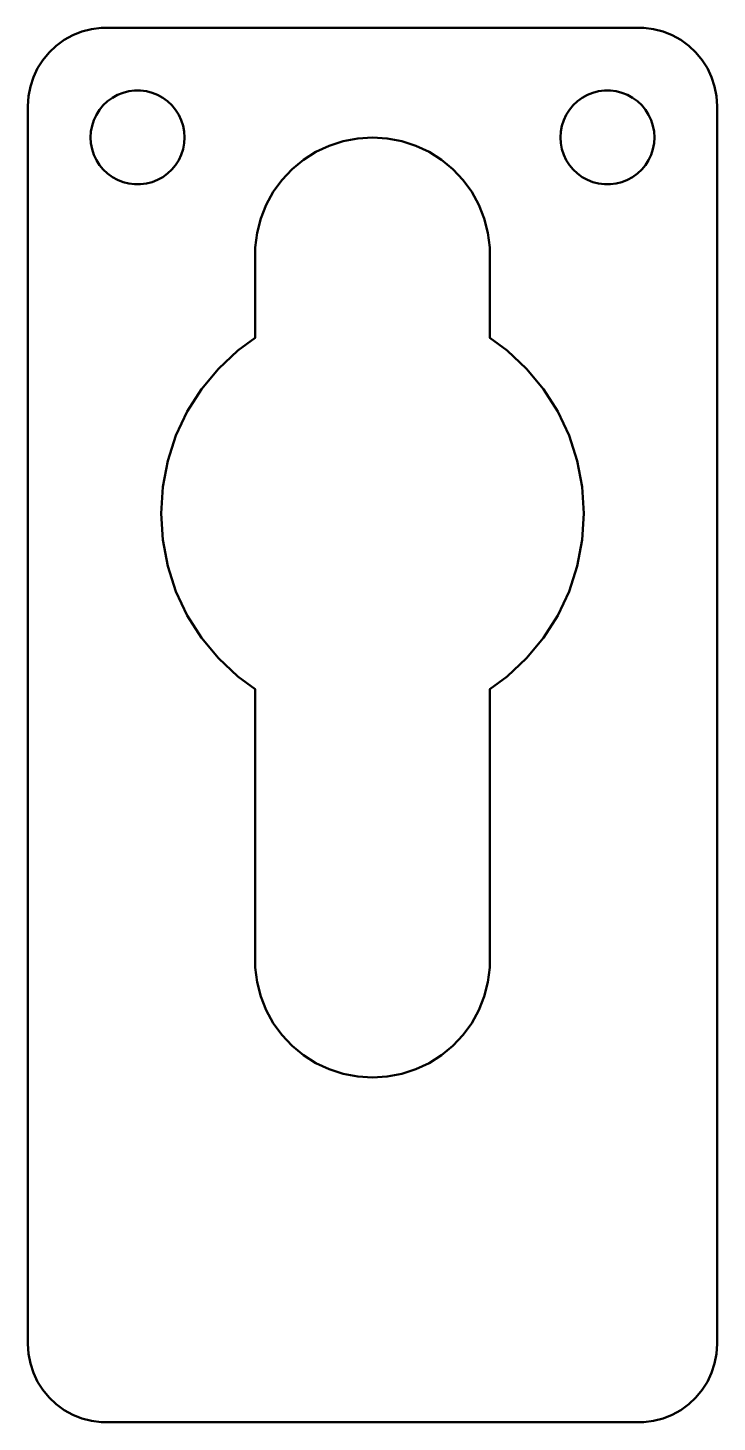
# Model space of a CAD drawing. Header units: centimetres. Extents: x -2.2 to 2.2, y -4.45 to 4.45.
import ezdxf

# ---------------------------------------------------------------- set-up
doc = ezdxf.new("R2010")
doc.units = ezdxf.units.CM
doc.header["$MEASUREMENT"] = 0
doc.layers.add('Layer 1', color=7, linetype='Continuous')

msp = doc.modelspace()

# ---------------------------------------------------------------- linework, layer by layer
at = {"layer": 'Layer 1', "lineweight": 50}
for points, knots in [([(1.79369, -4.44114), (1.79369, -4.44114), (1.85451, -4.42553), (1.85451, -4.42553), (1.85451, -4.42553), (1.85451, -4.42553), (1.91289, -4.40241), (1.91289, -4.40241), (1.91289, -4.40241), (1.91289, -4.40241), (1.96791, -4.37216), (1.96791, -4.37216), (1.96791, -4.37216), (1.96791, -4.37216), (2.01871, -4.33526), (2.01871, -4.33526), (2.01871, -4.33526), (2.01871, -4.33526), (2.06448, -4.29227), (2.06448, -4.29227), (2.06448, -4.29227), (2.06448, -4.29227), (2.10451, -4.24389), (2.10451, -4.24389), (2.10451, -4.24389), (2.10451, -4.24389), (2.13815, -4.19088), (2.13815, -4.19088), (2.13815, -4.19088), (2.13815, -4.19088), (2.16489, -4.13406), (2.16489, -4.13406), (2.16489, -4.13406), (2.16489, -4.13406), (2.18429, -4.07434), (2.18429, -4.07434), (2.18429, -4.07434), (2.18429, -4.07434), (2.19606, -4.01267), (2.19606, -4.01267), (2.19606, -4.01267), (2.19606, -4.01267), (2.2, -3.95), (2.2, -3.95), (2.2, -3.95), (2.2, -3.95), (2.2, 3.95), (2.2, 3.95), (2.2, 3.95), (2.2, 3.95), (2.19606, 4.0127), (2.19606, 4.0127), (2.19606, 4.0127), (2.19606, 4.0127), (2.18429, 4.0743), (2.18429, 4.0743), (2.18429, 4.0743), (2.18429, 4.0743), (2.16489, 4.1341), (2.16489, 4.1341), (2.16489, 4.1341), (2.16489, 4.1341), (2.13815, 4.1909), (2.13815, 4.1909), (2.13815, 4.1909), (2.13815, 4.1909), (2.10451, 4.2439), (2.10451, 4.2439), (2.10451, 4.2439), (2.10451, 4.2439), (2.06448, 4.2923), (2.06448, 4.2923), (2.06448, 4.2923), (2.06448, 4.2923), (2.01871, 4.3353), (2.01871, 4.3353), (2.01871, 4.3353), (2.01871, 4.3353), (1.96791, 4.3722), (1.96791, 4.3722), (1.96791, 4.3722), (1.96791, 4.3722), (1.91289, 4.4024), (1.91289, 4.4024), (1.91289, 4.4024), (1.91289, 4.4024), (1.85451, 4.4255), (1.85451, 4.4255), (1.85451, 4.4255), (1.85451, 4.4255), (1.79369, 4.4411), (1.79369, 4.4411), (1.79369, 4.4411), (1.79369, 4.4411), (1.73139, 4.449), (1.73139, 4.449), (1.73139, 4.449), (1.73139, 4.449), (-1.73139, 4.449), (-1.73139, 4.449), (-1.73139, 4.449), (-1.73139, 4.449), (-1.79369, 4.4411), (-1.79369, 4.4411), (-1.79369, 4.4411), (-1.79369, 4.4411), (-1.85451, 4.4255), (-1.85451, 4.4255), (-1.85451, 4.4255), (-1.85451, 4.4255), (-1.91289, 4.4024), (-1.91289, 4.4024), (-1.91289, 4.4024), (-1.91289, 4.4024), (-1.96791, 4.3722), (-1.96791, 4.3722), (-1.96791, 4.3722), (-1.96791, 4.3722), (-2.01871, 4.3353), (-2.01871, 4.3353), (-2.01871, 4.3353), (-2.01871, 4.3353), (-2.06448, 4.2923), (-2.06448, 4.2923), (-2.06448, 4.2923), (-2.06448, 4.2923), (-2.10451, 4.2439), (-2.10451, 4.2439), (-2.10451, 4.2439), (-2.10451, 4.2439), (-2.13815, 4.1909), (-2.13815, 4.1909), (-2.13815, 4.1909), (-2.13815, 4.1909), (-2.16489, 4.1341), (-2.16489, 4.1341), (-2.16489, 4.1341), (-2.16489, 4.1341), (-2.18429, 4.0743), (-2.18429, 4.0743), (-2.18429, 4.0743), (-2.18429, 4.0743), (-2.19606, 4.0127), (-2.19606, 4.0127), (-2.19606, 4.0127), (-2.19606, 4.0127), (-2.2, 3.95), (-2.2, 3.95), (-2.2, 3.95), (-2.2, 3.95), (-2.2, -3.95), (-2.2, -3.95), (-2.2, -3.95), (-2.2, -3.95), (-2.19606, -4.01267), (-2.19606, -4.01267), (-2.19606, -4.01267), (-2.19606, -4.01267), (-2.18429, -4.07434), (-2.18429, -4.07434), (-2.18429, -4.07434), (-2.18429, -4.07434), (-2.16489, -4.13406), (-2.16489, -4.13406), (-2.16489, -4.13406), (-2.16489, -4.13406), (-2.13815, -4.19088), (-2.13815, -4.19088), (-2.13815, -4.19088), (-2.13815, -4.19088), (-2.10451, -4.24389), (-2.10451, -4.24389), (-2.10451, -4.24389), (-2.10451, -4.24389), (-2.06448, -4.29227), (-2.06448, -4.29227), (-2.06448, -4.29227), (-2.06448, -4.29227), (-2.01871, -4.33526), (-2.01871, -4.33526), (-2.01871, -4.33526), (-2.01871, -4.33526), (-1.96791, -4.37216), (-1.96791, -4.37216), (-1.96791, -4.37216), (-1.96791, -4.37216), (-1.91289, -4.40241), (-1.91289, -4.40241), (-1.91289, -4.40241), (-1.91289, -4.40241), (-1.85451, -4.42553), (-1.85451, -4.42553), (-1.85451, -4.42553), (-1.85451, -4.42553), (-1.79369, -4.44114), (-1.79369, -4.44114), (-1.79369, -4.44114), (-1.79369, -4.44114), (-1.73139, -4.44901), (-1.73139, -4.44901), (-1.73139, -4.44901), (-1.73139, -4.44901), (1.73139, -4.44901), (1.73139, -4.44901), (1.73139, -4.44901), (1.73139, -4.44901), (1.79369, -4.44114), (1.79369, -4.44114)], [0, 0, 0, 0, 0.0188679, 0.0188679, 0.0188679, 0.0188679, 0.0377358, 0.0377358, 0.0377358, 0.0377358, 0.0566038, 0.0566038, 0.0566038, 0.0566038, 0.0754717, 0.0754717, 0.0754717, 0.0754717, 0.0943396, 0.0943396, 0.0943396, 0.0943396, 0.1132075, 0.1132075, 0.1132075, 0.1132075, 0.1320755, 0.1320755, 0.1320755, 0.1320755, 0.1509434, 0.1509434, 0.1509434, 0.1509434, 0.1698113, 0.1698113, 0.1698113, 0.1698113, 0.1886792, 0.1886792, 0.1886792, 0.1886792, 0.2075472, 0.2075472, 0.2075472, 0.2075472, 0.2264151, 0.2264151, 0.2264151, 0.2264151, 0.245283, 0.245283, 0.245283, 0.245283, 0.2641509, 0.2641509, 0.2641509, 0.2641509, 0.2830189, 0.2830189, 0.2830189, 0.2830189, 0.3018868, 0.3018868, 0.3018868, 0.3018868, 0.3207547, 0.3207547, 0.3207547, 0.3207547, 0.3396226, 0.3396226, 0.3396226, 0.3396226, 0.3584906, 0.3584906, 0.3584906, 0.3584906, 0.3773585, 0.3773585, 0.3773585, 0.3773585, 0.3962264, 0.3962264, 0.3962264, 0.3962264, 0.4150943, 0.4150943, 0.4150943, 0.4150943, 0.4339623, 0.4339623, 0.4339623, 0.4339623, 0.4528302, 0.4528302, 0.4528302, 0.4528302, 0.4716981, 0.4716981, 0.4716981, 0.4716981, 0.490566, 0.490566, 0.490566, 0.490566, 0.509434, 0.509434, 0.509434, 0.509434, 0.5283019, 0.5283019, 0.5283019, 0.5283019, 0.5471698, 0.5471698, 0.5471698, 0.5471698, 0.5660377, 0.5660377, 0.5660377, 0.5660377, 0.5849057, 0.5849057, 0.5849057, 0.5849057, 0.6037736, 0.6037736, 0.6037736, 0.6037736, 0.6226415, 0.6226415, 0.6226415, 0.6226415, 0.6415094, 0.6415094, 0.6415094, 0.6415094, 0.6603774, 0.6603774, 0.6603774, 0.6603774, 0.6792453, 0.6792453, 0.6792453, 0.6792453, 0.6981132, 0.6981132, 0.6981132, 0.6981132, 0.7169811, 0.7169811, 0.7169811, 0.7169811, 0.7358491, 0.7358491, 0.7358491, 0.7358491, 0.754717, 0.754717, 0.754717, 0.754717, 0.7735849, 0.7735849, 0.7735849, 0.7735849, 0.7924528, 0.7924528, 0.7924528, 0.7924528, 0.8113208, 0.8113208, 0.8113208, 0.8113208, 0.8301887, 0.8301887, 0.8301887, 0.8301887, 0.8490566, 0.8490566, 0.8490566, 0.8490566, 0.8679245, 0.8679245, 0.8679245, 0.8679245, 0.8867925, 0.8867925, 0.8867925, 0.8867925, 0.9056604, 0.9056604, 0.9056604, 0.9056604, 0.9245283, 0.9245283, 0.9245283, 0.9245283, 0.9433962, 0.9433962, 0.9433962, 0.9433962, 0.9622642, 0.9622642, 0.9622642, 0.9622642, 1, 1, 1, 1]), ([(-1.51884, 3.4506), (-1.51884, 3.4506), (-1.55621, 3.4553), (-1.55621, 3.4553), (-1.55621, 3.4553), (-1.55621, 3.4553), (-1.5927, 3.4647), (-1.5927, 3.4647), (-1.5927, 3.4647), (-1.5927, 3.4647), (-1.62773, 3.4786), (-1.62773, 3.4786), (-1.62773, 3.4786), (-1.62773, 3.4786), (-1.66075, 3.4967), (-1.66075, 3.4967), (-1.66075, 3.4967), (-1.66075, 3.4967), (-1.69123, 3.5188), (-1.69123, 3.5188), (-1.69123, 3.5188), (-1.69123, 3.5188), (-1.71869, 3.5446), (-1.71869, 3.5446), (-1.71869, 3.5446), (-1.71869, 3.5446), (-1.7427, 3.5737), (-1.7427, 3.5737), (-1.7427, 3.5737), (-1.7427, 3.5737), (-1.76289, 3.6055), (-1.76289, 3.6055), (-1.76289, 3.6055), (-1.76289, 3.6055), (-1.77893, 3.6396), (-1.77893, 3.6396), (-1.77893, 3.6396), (-1.77893, 3.6396), (-1.79057, 3.6754), (-1.79057, 3.6754), (-1.79057, 3.6754), (-1.79057, 3.6754), (-1.79763, 3.7124), (-1.79763, 3.7124), (-1.79763, 3.7124), (-1.79763, 3.7124), (-1.8, 3.75), (-1.8, 3.75), (-1.8, 3.75), (-1.8, 3.75), (-1.79763, 3.7876), (-1.79763, 3.7876), (-1.79763, 3.7876), (-1.79763, 3.7876), (-1.79057, 3.8246), (-1.79057, 3.8246), (-1.79057, 3.8246), (-1.79057, 3.8246), (-1.77893, 3.8604), (-1.77893, 3.8604), (-1.77893, 3.8604), (-1.77893, 3.8604), (-1.76289, 3.8945), (-1.76289, 3.8945), (-1.76289, 3.8945), (-1.76289, 3.8945), (-1.7427, 3.9263), (-1.7427, 3.9263), (-1.7427, 3.9263), (-1.7427, 3.9263), (-1.71869, 3.9554), (-1.71869, 3.9554), (-1.71869, 3.9554), (-1.71869, 3.9554), (-1.69123, 3.9812), (-1.69123, 3.9812), (-1.69123, 3.9812), (-1.69123, 3.9812), (-1.66075, 4.0033), (-1.66075, 4.0033), (-1.66075, 4.0033), (-1.66075, 4.0033), (-1.62773, 4.0214), (-1.62773, 4.0214), (-1.62773, 4.0214), (-1.62773, 4.0214), (-1.5927, 4.0353), (-1.5927, 4.0353), (-1.5927, 4.0353), (-1.5927, 4.0353), (-1.55621, 4.0447), (-1.55621, 4.0447), (-1.55621, 4.0447), (-1.55621, 4.0447), (-1.51884, 4.0494), (-1.51884, 4.0494), (-1.51884, 4.0494), (-1.51884, 4.0494), (-1.48116, 4.0494), (-1.48116, 4.0494), (-1.48116, 4.0494), (-1.48116, 4.0494), (-1.44379, 4.0447), (-1.44379, 4.0447), (-1.44379, 4.0447), (-1.44379, 4.0447), (-1.40729, 4.0353), (-1.40729, 4.0353), (-1.40729, 4.0353), (-1.40729, 4.0353), (-1.37227, 4.0214), (-1.37227, 4.0214), (-1.37227, 4.0214), (-1.37227, 4.0214), (-1.33925, 4.0033), (-1.33925, 4.0033), (-1.33925, 4.0033), (-1.33925, 4.0033), (-1.30877, 3.9812), (-1.30877, 3.9812), (-1.30877, 3.9812), (-1.30877, 3.9812), (-1.28131, 3.9554), (-1.28131, 3.9554), (-1.28131, 3.9554), (-1.28131, 3.9554), (-1.25729, 3.9263), (-1.25729, 3.9263), (-1.25729, 3.9263), (-1.25729, 3.9263), (-1.23711, 3.8945), (-1.23711, 3.8945), (-1.23711, 3.8945), (-1.23711, 3.8945), (-1.22107, 3.8604), (-1.22107, 3.8604), (-1.22107, 3.8604), (-1.22107, 3.8604), (-1.20942, 3.8246), (-1.20942, 3.8246), (-1.20942, 3.8246), (-1.20942, 3.8246), (-1.20237, 3.7876), (-1.20237, 3.7876), (-1.20237, 3.7876), (-1.20237, 3.7876), (-1.2, 3.75), (-1.2, 3.75), (-1.2, 3.75), (-1.2, 3.75), (-1.20237, 3.7124), (-1.20237, 3.7124), (-1.20237, 3.7124), (-1.20237, 3.7124), (-1.20942, 3.6754), (-1.20942, 3.6754), (-1.20942, 3.6754), (-1.20942, 3.6754), (-1.22107, 3.6396), (-1.22107, 3.6396), (-1.22107, 3.6396), (-1.22107, 3.6396), (-1.23711, 3.6055), (-1.23711, 3.6055), (-1.23711, 3.6055), (-1.23711, 3.6055), (-1.25729, 3.5737), (-1.25729, 3.5737), (-1.25729, 3.5737), (-1.25729, 3.5737), (-1.28131, 3.5446), (-1.28131, 3.5446), (-1.28131, 3.5446), (-1.28131, 3.5446), (-1.30877, 3.5188), (-1.30877, 3.5188), (-1.30877, 3.5188), (-1.30877, 3.5188), (-1.33925, 3.4967), (-1.33925, 3.4967), (-1.33925, 3.4967), (-1.33925, 3.4967), (-1.37227, 3.4786), (-1.37227, 3.4786), (-1.37227, 3.4786), (-1.37227, 3.4786), (-1.40729, 3.4647), (-1.40729, 3.4647), (-1.40729, 3.4647), (-1.40729, 3.4647), (-1.44379, 3.4553), (-1.44379, 3.4553), (-1.44379, 3.4553), (-1.44379, 3.4553), (-1.48116, 3.4506), (-1.48116, 3.4506), (-1.48116, 3.4506), (-1.48116, 3.4506), (-1.51884, 3.4506), (-1.51884, 3.4506)], [0, 0, 0, 0, 0.0196078, 0.0196078, 0.0196078, 0.0196078, 0.0392157, 0.0392157, 0.0392157, 0.0392157, 0.0588235, 0.0588235, 0.0588235, 0.0588235, 0.0784314, 0.0784314, 0.0784314, 0.0784314, 0.0980392, 0.0980392, 0.0980392, 0.0980392, 0.1176471, 0.1176471, 0.1176471, 0.1176471, 0.1372549, 0.1372549, 0.1372549, 0.1372549, 0.1568627, 0.1568627, 0.1568627, 0.1568627, 0.1764706, 0.1764706, 0.1764706, 0.1764706, 0.1960784, 0.1960784, 0.1960784, 0.1960784, 0.2156863, 0.2156863, 0.2156863, 0.2156863, 0.2352941, 0.2352941, 0.2352941, 0.2352941, 0.254902, 0.254902, 0.254902, 0.254902, 0.2745098, 0.2745098, 0.2745098, 0.2745098, 0.2941176, 0.2941176, 0.2941176, 0.2941176, 0.3137255, 0.3137255, 0.3137255, 0.3137255, 0.3333333, 0.3333333, 0.3333333, 0.3333333, 0.3529412, 0.3529412, 0.3529412, 0.3529412, 0.372549, 0.372549, 0.372549, 0.372549, 0.3921569, 0.3921569, 0.3921569, 0.3921569, 0.4117647, 0.4117647, 0.4117647, 0.4117647, 0.4313725, 0.4313725, 0.4313725, 0.4313725, 0.4509804, 0.4509804, 0.4509804, 0.4509804, 0.4705882, 0.4705882, 0.4705882, 0.4705882, 0.4901961, 0.4901961, 0.4901961, 0.4901961, 0.5098039, 0.5098039, 0.5098039, 0.5098039, 0.5294118, 0.5294118, 0.5294118, 0.5294118, 0.5490196, 0.5490196, 0.5490196, 0.5490196, 0.5686275, 0.5686275, 0.5686275, 0.5686275, 0.5882353, 0.5882353, 0.5882353, 0.5882353, 0.6078431, 0.6078431, 0.6078431, 0.6078431, 0.627451, 0.627451, 0.627451, 0.627451, 0.6470588, 0.6470588, 0.6470588, 0.6470588, 0.6666667, 0.6666667, 0.6666667, 0.6666667, 0.6862745, 0.6862745, 0.6862745, 0.6862745, 0.7058824, 0.7058824, 0.7058824, 0.7058824, 0.7254902, 0.7254902, 0.7254902, 0.7254902, 0.745098, 0.745098, 0.745098, 0.745098, 0.7647059, 0.7647059, 0.7647059, 0.7647059, 0.7843137, 0.7843137, 0.7843137, 0.7843137, 0.8039216, 0.8039216, 0.8039216, 0.8039216, 0.8235294, 0.8235294, 0.8235294, 0.8235294, 0.8431373, 0.8431373, 0.8431373, 0.8431373, 0.8627451, 0.8627451, 0.8627451, 0.8627451, 0.8823529, 0.8823529, 0.8823529, 0.8823529, 0.9019608, 0.9019608, 0.9019608, 0.9019608, 0.9215686, 0.9215686, 0.9215686, 0.9215686, 0.9411765, 0.9411765, 0.9411765, 0.9411765, 0.9607843, 0.9607843, 0.9607843, 0.9607843, 1, 1, 1, 1]), ([(1.48116, 3.4506), (1.48116, 3.4506), (1.44379, 3.4553), (1.44379, 3.4553), (1.44379, 3.4553), (1.44379, 3.4553), (1.40729, 3.4647), (1.40729, 3.4647), (1.40729, 3.4647), (1.40729, 3.4647), (1.37227, 3.4786), (1.37227, 3.4786), (1.37227, 3.4786), (1.37227, 3.4786), (1.33925, 3.4967), (1.33925, 3.4967), (1.33925, 3.4967), (1.33925, 3.4967), (1.30877, 3.5188), (1.30877, 3.5188), (1.30877, 3.5188), (1.30877, 3.5188), (1.28131, 3.5446), (1.28131, 3.5446), (1.28131, 3.5446), (1.28131, 3.5446), (1.25729, 3.5737), (1.25729, 3.5737), (1.25729, 3.5737), (1.25729, 3.5737), (1.23711, 3.6055), (1.23711, 3.6055), (1.23711, 3.6055), (1.23711, 3.6055), (1.22107, 3.6396), (1.22107, 3.6396), (1.22107, 3.6396), (1.22107, 3.6396), (1.20942, 3.6754), (1.20942, 3.6754), (1.20942, 3.6754), (1.20942, 3.6754), (1.20237, 3.7124), (1.20237, 3.7124), (1.20237, 3.7124), (1.20237, 3.7124), (1.2, 3.75), (1.2, 3.75), (1.2, 3.75), (1.2, 3.75), (1.20237, 3.7876), (1.20237, 3.7876), (1.20237, 3.7876), (1.20237, 3.7876), (1.20942, 3.8246), (1.20942, 3.8246), (1.20942, 3.8246), (1.20942, 3.8246), (1.22107, 3.8604), (1.22107, 3.8604), (1.22107, 3.8604), (1.22107, 3.8604), (1.23711, 3.8945), (1.23711, 3.8945), (1.23711, 3.8945), (1.23711, 3.8945), (1.25729, 3.9263), (1.25729, 3.9263), (1.25729, 3.9263), (1.25729, 3.9263), (1.28131, 3.9554), (1.28131, 3.9554), (1.28131, 3.9554), (1.28131, 3.9554), (1.30877, 3.9812), (1.30877, 3.9812), (1.30877, 3.9812), (1.30877, 3.9812), (1.33925, 4.0033), (1.33925, 4.0033), (1.33925, 4.0033), (1.33925, 4.0033), (1.37227, 4.0214), (1.37227, 4.0214), (1.37227, 4.0214), (1.37227, 4.0214), (1.40729, 4.0353), (1.40729, 4.0353), (1.40729, 4.0353), (1.40729, 4.0353), (1.44379, 4.0447), (1.44379, 4.0447), (1.44379, 4.0447), (1.44379, 4.0447), (1.48116, 4.0494), (1.48116, 4.0494), (1.48116, 4.0494), (1.48116, 4.0494), (1.51884, 4.0494), (1.51884, 4.0494), (1.51884, 4.0494), (1.51884, 4.0494), (1.55621, 4.0447), (1.55621, 4.0447), (1.55621, 4.0447), (1.55621, 4.0447), (1.5927, 4.0353), (1.5927, 4.0353), (1.5927, 4.0353), (1.5927, 4.0353), (1.62773, 4.0214), (1.62773, 4.0214), (1.62773, 4.0214), (1.62773, 4.0214), (1.66075, 4.0033), (1.66075, 4.0033), (1.66075, 4.0033), (1.66075, 4.0033), (1.69123, 3.9812), (1.69123, 3.9812), (1.69123, 3.9812), (1.69123, 3.9812), (1.71869, 3.9554), (1.71869, 3.9554), (1.71869, 3.9554), (1.71869, 3.9554), (1.7427, 3.9263), (1.7427, 3.9263), (1.7427, 3.9263), (1.7427, 3.9263), (1.76289, 3.8945), (1.76289, 3.8945), (1.76289, 3.8945), (1.76289, 3.8945), (1.77893, 3.8604), (1.77893, 3.8604), (1.77893, 3.8604), (1.77893, 3.8604), (1.79057, 3.8246), (1.79057, 3.8246), (1.79057, 3.8246), (1.79057, 3.8246), (1.79763, 3.7876), (1.79763, 3.7876), (1.79763, 3.7876), (1.79763, 3.7876), (1.8, 3.75), (1.8, 3.75), (1.8, 3.75), (1.8, 3.75), (1.79763, 3.7124), (1.79763, 3.7124), (1.79763, 3.7124), (1.79763, 3.7124), (1.79057, 3.6754), (1.79057, 3.6754), (1.79057, 3.6754), (1.79057, 3.6754), (1.77893, 3.6396), (1.77893, 3.6396), (1.77893, 3.6396), (1.77893, 3.6396), (1.76289, 3.6055), (1.76289, 3.6055), (1.76289, 3.6055), (1.76289, 3.6055), (1.7427, 3.5737), (1.7427, 3.5737), (1.7427, 3.5737), (1.7427, 3.5737), (1.71869, 3.5446), (1.71869, 3.5446), (1.71869, 3.5446), (1.71869, 3.5446), (1.69123, 3.5188), (1.69123, 3.5188), (1.69123, 3.5188), (1.69123, 3.5188), (1.66075, 3.4967), (1.66075, 3.4967), (1.66075, 3.4967), (1.66075, 3.4967), (1.62773, 3.4786), (1.62773, 3.4786), (1.62773, 3.4786), (1.62773, 3.4786), (1.5927, 3.4647), (1.5927, 3.4647), (1.5927, 3.4647), (1.5927, 3.4647), (1.55621, 3.4553), (1.55621, 3.4553), (1.55621, 3.4553), (1.55621, 3.4553), (1.51884, 3.4506), (1.51884, 3.4506), (1.51884, 3.4506), (1.51884, 3.4506), (1.48116, 3.4506), (1.48116, 3.4506)], [0, 0, 0, 0, 0.0196078, 0.0196078, 0.0196078, 0.0196078, 0.0392157, 0.0392157, 0.0392157, 0.0392157, 0.0588235, 0.0588235, 0.0588235, 0.0588235, 0.0784314, 0.0784314, 0.0784314, 0.0784314, 0.0980392, 0.0980392, 0.0980392, 0.0980392, 0.1176471, 0.1176471, 0.1176471, 0.1176471, 0.1372549, 0.1372549, 0.1372549, 0.1372549, 0.1568627, 0.1568627, 0.1568627, 0.1568627, 0.1764706, 0.1764706, 0.1764706, 0.1764706, 0.1960784, 0.1960784, 0.1960784, 0.1960784, 0.2156863, 0.2156863, 0.2156863, 0.2156863, 0.2352941, 0.2352941, 0.2352941, 0.2352941, 0.254902, 0.254902, 0.254902, 0.254902, 0.2745098, 0.2745098, 0.2745098, 0.2745098, 0.2941176, 0.2941176, 0.2941176, 0.2941176, 0.3137255, 0.3137255, 0.3137255, 0.3137255, 0.3333333, 0.3333333, 0.3333333, 0.3333333, 0.3529412, 0.3529412, 0.3529412, 0.3529412, 0.372549, 0.372549, 0.372549, 0.372549, 0.3921569, 0.3921569, 0.3921569, 0.3921569, 0.4117647, 0.4117647, 0.4117647, 0.4117647, 0.4313725, 0.4313725, 0.4313725, 0.4313725, 0.4509804, 0.4509804, 0.4509804, 0.4509804, 0.4705882, 0.4705882, 0.4705882, 0.4705882, 0.4901961, 0.4901961, 0.4901961, 0.4901961, 0.5098039, 0.5098039, 0.5098039, 0.5098039, 0.5294118, 0.5294118, 0.5294118, 0.5294118, 0.5490196, 0.5490196, 0.5490196, 0.5490196, 0.5686275, 0.5686275, 0.5686275, 0.5686275, 0.5882353, 0.5882353, 0.5882353, 0.5882353, 0.6078431, 0.6078431, 0.6078431, 0.6078431, 0.627451, 0.627451, 0.627451, 0.627451, 0.6470588, 0.6470588, 0.6470588, 0.6470588, 0.6666667, 0.6666667, 0.6666667, 0.6666667, 0.6862745, 0.6862745, 0.6862745, 0.6862745, 0.7058824, 0.7058824, 0.7058824, 0.7058824, 0.7254902, 0.7254902, 0.7254902, 0.7254902, 0.745098, 0.745098, 0.745098, 0.745098, 0.7647059, 0.7647059, 0.7647059, 0.7647059, 0.7843137, 0.7843137, 0.7843137, 0.7843137, 0.8039216, 0.8039216, 0.8039216, 0.8039216, 0.8235294, 0.8235294, 0.8235294, 0.8235294, 0.8431373, 0.8431373, 0.8431373, 0.8431373, 0.8627451, 0.8627451, 0.8627451, 0.8627451, 0.8823529, 0.8823529, 0.8823529, 0.8823529, 0.9019608, 0.9019608, 0.9019608, 0.9019608, 0.9215686, 0.9215686, 0.9215686, 0.9215686, 0.9411765, 0.9411765, 0.9411765, 0.9411765, 0.9607843, 0.9607843, 0.9607843, 0.9607843, 1, 1, 1, 1]), ([(-0.094, -2.24409), (-0.094, -2.24409), (-0.18652, -2.22644), (-0.18652, -2.22644), (-0.18652, -2.22644), (-0.18652, -2.22644), (-0.27609, -2.19733), (-0.27609, -2.19733), (-0.27609, -2.19733), (-0.27609, -2.19733), (-0.36131, -2.15723), (-0.36131, -2.15723), (-0.36131, -2.15723), (-0.36131, -2.15723), (-0.44084, -2.10676), (-0.44084, -2.10676), (-0.44084, -2.10676), (-0.44084, -2.10676), (-0.51341, -2.04673), (-0.51341, -2.04673), (-0.51341, -2.04673), (-0.51341, -2.04673), (-0.57788, -1.97807), (-0.57788, -1.97807), (-0.57788, -1.97807), (-0.57788, -1.97807), (-0.63325, -1.90187), (-0.63325, -1.90187), (-0.63325, -1.90187), (-0.63325, -1.90187), (-0.67862, -1.81933), (-0.67862, -1.81933), (-0.67862, -1.81933), (-0.67862, -1.81933), (-0.71329, -1.73176), (-0.71329, -1.73176), (-0.71329, -1.73176), (-0.71329, -1.73176), (-0.73671, -1.64053), (-0.73671, -1.64053), (-0.73671, -1.64053), (-0.73671, -1.64053), (-0.74852, -1.54709), (-0.74852, -1.54709), (-0.74852, -1.54709), (-0.74852, -1.54709), (-0.74852, 0.22843), (-0.74852, 0.22843), (-0.74852, 0.22843), (-0.74852, 0.22843), (-0.86052, 0.30981), (-0.86052, 0.30981), (-0.86052, 0.30981), (-0.86052, 0.30981), (-0.98411, 0.42586), (-0.98411, 0.42586), (-0.98411, 0.42586), (-0.98411, 0.42586), (-1.09217, 0.55649), (-1.09217, 0.55649), (-1.09217, 0.55649), (-1.09217, 0.55649), (-1.18301, 0.69963), (-1.18301, 0.69963), (-1.18301, 0.69963), (-1.18301, 0.69963), (-1.2552, 0.853), (-1.2552, 0.853), (-1.2552, 0.853), (-1.2552, 0.853), (-1.30759, 1.0143), (-1.30759, 1.0143), (-1.30759, 1.0143), (-1.30759, 1.0143), (-1.33935, 1.1808), (-1.33935, 1.1808), (-1.33935, 1.1808), (-1.33935, 1.1808), (-1.35, 1.35), (-1.35, 1.35), (-1.35, 1.35), (-1.35, 1.35), (-1.33935, 1.5192), (-1.33935, 1.5192), (-1.33935, 1.5192), (-1.33935, 1.5192), (-1.30759, 1.6857), (-1.30759, 1.6857), (-1.30759, 1.6857), (-1.30759, 1.6857), (-1.2552, 1.847), (-1.2552, 1.847), (-1.2552, 1.847), (-1.2552, 1.847), (-1.18301, 2.0004), (-1.18301, 2.0004), (-1.18301, 2.0004), (-1.18301, 2.0004), (-1.09217, 2.1435), (-1.09217, 2.1435), (-1.09217, 2.1435), (-1.09217, 2.1435), (-0.98411, 2.2741), (-0.98411, 2.2741), (-0.98411, 2.2741), (-0.98411, 2.2741), (-0.86052, 2.3902), (-0.86052, 2.3902), (-0.86052, 2.3902), (-0.86052, 2.3902), (-0.74852, 2.4716), (-0.74852, 2.4716), (-0.74852, 2.4716), (-0.74852, 2.4716), (-0.74852, 3.0471), (-0.74852, 3.0471), (-0.74852, 3.0471), (-0.74852, 3.0471), (-0.73671, 3.1405), (-0.73671, 3.1405), (-0.73671, 3.1405), (-0.73671, 3.1405), (-0.71329, 3.2318), (-0.71329, 3.2318), (-0.71329, 3.2318), (-0.71329, 3.2318), (-0.67862, 3.3193), (-0.67862, 3.3193), (-0.67862, 3.3193), (-0.67862, 3.3193), (-0.63325, 3.4019), (-0.63325, 3.4019), (-0.63325, 3.4019), (-0.63325, 3.4019), (-0.57788, 3.4781), (-0.57788, 3.4781), (-0.57788, 3.4781), (-0.57788, 3.4781), (-0.51341, 3.5467), (-0.51341, 3.5467), (-0.51341, 3.5467), (-0.51341, 3.5467), (-0.44084, 3.6068), (-0.44084, 3.6068), (-0.44084, 3.6068), (-0.44084, 3.6068), (-0.36131, 3.6572), (-0.36131, 3.6572), (-0.36131, 3.6572), (-0.36131, 3.6572), (-0.27609, 3.6973), (-0.27609, 3.6973), (-0.27609, 3.6973), (-0.27609, 3.6973), (-0.18652, 3.7264), (-0.18652, 3.7264), (-0.18652, 3.7264), (-0.18652, 3.7264), (-0.094, 3.7441), (-0.094, 3.7441), (-0.094, 3.7441), (-0.094, 3.7441), (0, 3.75), (0, 3.75), (0, 3.75), (0, 3.75), (0.094, 3.7441), (0.094, 3.7441), (0.094, 3.7441), (0.094, 3.7441), (0.18652, 3.7264), (0.18652, 3.7264), (0.18652, 3.7264), (0.18652, 3.7264), (0.27609, 3.6973), (0.27609, 3.6973), (0.27609, 3.6973), (0.27609, 3.6973), (0.36131, 3.6572), (0.36131, 3.6572), (0.36131, 3.6572), (0.36131, 3.6572), (0.44084, 3.6068), (0.44084, 3.6068), (0.44084, 3.6068), (0.44084, 3.6068), (0.51341, 3.5467), (0.51341, 3.5467), (0.51341, 3.5467), (0.51341, 3.5467), (0.57788, 3.4781), (0.57788, 3.4781), (0.57788, 3.4781), (0.57788, 3.4781), (0.63325, 3.4019), (0.63325, 3.4019), (0.63325, 3.4019), (0.63325, 3.4019), (0.67862, 3.3193), (0.67862, 3.3193), (0.67862, 3.3193), (0.67862, 3.3193), (0.71329, 3.2318), (0.71329, 3.2318), (0.71329, 3.2318), (0.71329, 3.2318), (0.73671, 3.1405), (0.73671, 3.1405), (0.73671, 3.1405), (0.73671, 3.1405), (0.74852, 3.0471), (0.74852, 3.0471), (0.74852, 3.0471), (0.74852, 3.0471), (0.74852, 2.4716), (0.74852, 2.4716), (0.74852, 2.4716), (0.74852, 2.4716), (0.86052, 2.3902), (0.86052, 2.3902), (0.86052, 2.3902), (0.86052, 2.3902), (0.98411, 2.2741), (0.98411, 2.2741), (0.98411, 2.2741), (0.98411, 2.2741), (1.09217, 2.1435), (1.09217, 2.1435), (1.09217, 2.1435), (1.09217, 2.1435), (1.18301, 2.0004), (1.18301, 2.0004), (1.18301, 2.0004), (1.18301, 2.0004), (1.2552, 1.847), (1.2552, 1.847), (1.2552, 1.847), (1.2552, 1.847), (1.30759, 1.6857), (1.30759, 1.6857), (1.30759, 1.6857), (1.30759, 1.6857), (1.33935, 1.5192), (1.33935, 1.5192), (1.33935, 1.5192), (1.33935, 1.5192), (1.35, 1.35), (1.35, 1.35), (1.35, 1.35), (1.35, 1.35), (1.33935, 1.1808), (1.33935, 1.1808), (1.33935, 1.1808), (1.33935, 1.1808), (1.30759, 1.0143), (1.30759, 1.0143), (1.30759, 1.0143), (1.30759, 1.0143), (1.2552, 0.853), (1.2552, 0.853), (1.2552, 0.853), (1.2552, 0.853), (1.18301, 0.69963), (1.18301, 0.69963), (1.18301, 0.69963), (1.18301, 0.69963), (1.09217, 0.55649), (1.09217, 0.55649), (1.09217, 0.55649), (1.09217, 0.55649), (0.98411, 0.42586), (0.98411, 0.42586), (0.98411, 0.42586), (0.98411, 0.42586), (0.86052, 0.30981), (0.86052, 0.30981), (0.86052, 0.30981), (0.86052, 0.30981), (0.74852, 0.22843), (0.74852, 0.22843), (0.74852, 0.22843), (0.74852, 0.22843), (0.74852, -1.54709), (0.74852, -1.54709), (0.74852, -1.54709), (0.74852, -1.54709), (0.73671, -1.64053), (0.73671, -1.64053), (0.73671, -1.64053), (0.73671, -1.64053), (0.71329, -1.73176), (0.71329, -1.73176), (0.71329, -1.73176), (0.71329, -1.73176), (0.67862, -1.81933), (0.67862, -1.81933), (0.67862, -1.81933), (0.67862, -1.81933), (0.63325, -1.90187), (0.63325, -1.90187), (0.63325, -1.90187), (0.63325, -1.90187), (0.57788, -1.97807), (0.57788, -1.97807), (0.57788, -1.97807), (0.57788, -1.97807), (0.51341, -2.04673), (0.51341, -2.04673), (0.51341, -2.04673), (0.51341, -2.04673), (0.44084, -2.10676), (0.44084, -2.10676), (0.44084, -2.10676), (0.44084, -2.10676), (0.36131, -2.15723), (0.36131, -2.15723), (0.36131, -2.15723), (0.36131, -2.15723), (0.27609, -2.19733), (0.27609, -2.19733), (0.27609, -2.19733), (0.27609, -2.19733), (0.18652, -2.22644), (0.18652, -2.22644), (0.18652, -2.22644), (0.18652, -2.22644), (0.094, -2.24409), (0.094, -2.24409), (0.094, -2.24409), (0.094, -2.24409), (0, -2.25), (0, -2.25), (0, -2.25), (0, -2.25), (-0.094, -2.24409), (-0.094, -2.24409)], [0, 0, 0, 0, 0.0117647, 0.0117647, 0.0117647, 0.0117647, 0.0235294, 0.0235294, 0.0235294, 0.0235294, 0.0352941, 0.0352941, 0.0352941, 0.0352941, 0.0470588, 0.0470588, 0.0470588, 0.0470588, 0.0588235, 0.0588235, 0.0588235, 0.0588235, 0.0705882, 0.0705882, 0.0705882, 0.0705882, 0.0823529, 0.0823529, 0.0823529, 0.0823529, 0.0941176, 0.0941176, 0.0941176, 0.0941176, 0.1058824, 0.1058824, 0.1058824, 0.1058824, 0.1176471, 0.1176471, 0.1176471, 0.1176471, 0.1294118, 0.1294118, 0.1294118, 0.1294118, 0.1411765, 0.1411765, 0.1411765, 0.1411765, 0.1529412, 0.1529412, 0.1529412, 0.1529412, 0.1647059, 0.1647059, 0.1647059, 0.1647059, 0.1764706, 0.1764706, 0.1764706, 0.1764706, 0.1882353, 0.1882353, 0.1882353, 0.1882353, 0.2, 0.2, 0.2, 0.2, 0.2117647, 0.2117647, 0.2117647, 0.2117647, 0.2235294, 0.2235294, 0.2235294, 0.2235294, 0.2352941, 0.2352941, 0.2352941, 0.2352941, 0.2470588, 0.2470588, 0.2470588, 0.2470588, 0.2588235, 0.2588235, 0.2588235, 0.2588235, 0.2705882, 0.2705882, 0.2705882, 0.2705882, 0.2823529, 0.2823529, 0.2823529, 0.2823529, 0.2941176, 0.2941176, 0.2941176, 0.2941176, 0.3058824, 0.3058824, 0.3058824, 0.3058824, 0.3176471, 0.3176471, 0.3176471, 0.3176471, 0.3294118, 0.3294118, 0.3294118, 0.3294118, 0.3411765, 0.3411765, 0.3411765, 0.3411765, 0.3529412, 0.3529412, 0.3529412, 0.3529412, 0.3647059, 0.3647059, 0.3647059, 0.3647059, 0.3764706, 0.3764706, 0.3764706, 0.3764706, 0.3882353, 0.3882353, 0.3882353, 0.3882353, 0.4, 0.4, 0.4, 0.4, 0.4117647, 0.4117647, 0.4117647, 0.4117647, 0.4235294, 0.4235294, 0.4235294, 0.4235294, 0.4352941, 0.4352941, 0.4352941, 0.4352941, 0.4470588, 0.4470588, 0.4470588, 0.4470588, 0.4588235, 0.4588235, 0.4588235, 0.4588235, 0.4705882, 0.4705882, 0.4705882, 0.4705882, 0.4823529, 0.4823529, 0.4823529, 0.4823529, 0.4941176, 0.4941176, 0.4941176, 0.4941176, 0.5058824, 0.5058824, 0.5058824, 0.5058824, 0.5176471, 0.5176471, 0.5176471, 0.5176471, 0.5294118, 0.5294118, 0.5294118, 0.5294118, 0.5411765, 0.5411765, 0.5411765, 0.5411765, 0.5529412, 0.5529412, 0.5529412, 0.5529412, 0.5647059, 0.5647059, 0.5647059, 0.5647059, 0.5764706, 0.5764706, 0.5764706, 0.5764706, 0.5882353, 0.5882353, 0.5882353, 0.5882353, 0.6, 0.6, 0.6, 0.6, 0.6117647, 0.6117647, 0.6117647, 0.6117647, 0.6235294, 0.6235294, 0.6235294, 0.6235294, 0.6352941, 0.6352941, 0.6352941, 0.6352941, 0.6470588, 0.6470588, 0.6470588, 0.6470588, 0.6588235, 0.6588235, 0.6588235, 0.6588235, 0.6705882, 0.6705882, 0.6705882, 0.6705882, 0.6823529, 0.6823529, 0.6823529, 0.6823529, 0.6941176, 0.6941176, 0.6941176, 0.6941176, 0.7058824, 0.7058824, 0.7058824, 0.7058824, 0.7176471, 0.7176471, 0.7176471, 0.7176471, 0.7294118, 0.7294118, 0.7294118, 0.7294118, 0.7411765, 0.7411765, 0.7411765, 0.7411765, 0.7529412, 0.7529412, 0.7529412, 0.7529412, 0.7647059, 0.7647059, 0.7647059, 0.7647059, 0.7764706, 0.7764706, 0.7764706, 0.7764706, 0.7882353, 0.7882353, 0.7882353, 0.7882353, 0.8, 0.8, 0.8, 0.8, 0.8117647, 0.8117647, 0.8117647, 0.8117647, 0.8235294, 0.8235294, 0.8235294, 0.8235294, 0.8352941, 0.8352941, 0.8352941, 0.8352941, 0.8470588, 0.8470588, 0.8470588, 0.8470588, 0.8588235, 0.8588235, 0.8588235, 0.8588235, 0.8705882, 0.8705882, 0.8705882, 0.8705882, 0.8823529, 0.8823529, 0.8823529, 0.8823529, 0.8941176, 0.8941176, 0.8941176, 0.8941176, 0.9058824, 0.9058824, 0.9058824, 0.9058824, 0.9176471, 0.9176471, 0.9176471, 0.9176471, 0.9294118, 0.9294118, 0.9294118, 0.9294118, 0.9411765, 0.9411765, 0.9411765, 0.9411765, 0.9529412, 0.9529412, 0.9529412, 0.9529412, 0.9647059, 0.9647059, 0.9647059, 0.9647059, 0.9764706, 0.9764706, 0.9764706, 0.9764706, 1, 1, 1, 1])]:
    msp.add_open_spline(points, degree=3, knots=knots, dxfattribs=at)

doc.saveas('drawing.dxf')
